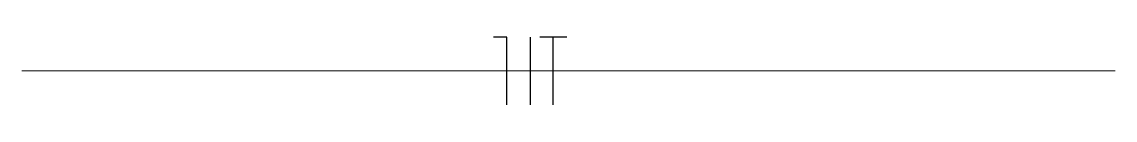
# Model space of a CAD drawing. Header units: millimetres. Extents: x 0 to 259, y -8 to 8.
import ezdxf

# ---------------------------------------------------------------- set-up
doc = ezdxf.new("R2010")
doc.units = ezdxf.units.MM
doc.layers.add('DI-Fios', color=3, linetype='Continuous', lineweight=30)
doc.layers.add('DI-Linhas do diagrama', color=9, linetype='Continuous', lineweight=20)
doc.styles.get("Standard").update_dxf_attribs({"font": 'arial.ttf'})

# ---------------------------------------------------------------- blocks, each defined once
blk = doc.blocks.new('Fios_Mono')
at = {"layer": 'DI-Fios', "color": 5}
for p, q in [((114.74, 7.93), (111.55, 7.93)), ((114.74, -8.02), (114.74, 7.93))]:
    blk.add_line(p, q, dxfattribs=at)
at = {"layer": 'DI-Fios', "color": 1}
blk.add_line((120.32, -8.02), (120.32, 7.93), dxfattribs=at)
at = {"layer": 'DI-Fios', "color": 3}
for p, q in [((125.73, 7.93), (122.54, 7.93)), ((125.73, -8.02), (125.73, 7.93)), ((128.92, 7.93), (125.73, 7.93))]:
    blk.add_line(p, q, dxfattribs=at)
at = {"layer": 'DI-Linhas do diagrama', "color": 0}
blk.add_line((0.01, -0.04), (258.63, -0.04), dxfattribs=at)
for tag, p, height in [('POTÊNCIA', (216.42, 1.99), 6), ('NOME', (264.98, -2.25), 7), ('FASES', (246.89, -12.35), 6), ('SEÇÃO', (116.25, -14.18), 3)]:
    blk.add_attdef(tag, p, '', height=height)

msp = doc.modelspace()

# ---------------------------------------------------------------- block references
msp.add_blockref('Fios_Mono', (0, 0))

doc.saveas('drawing.dxf')
